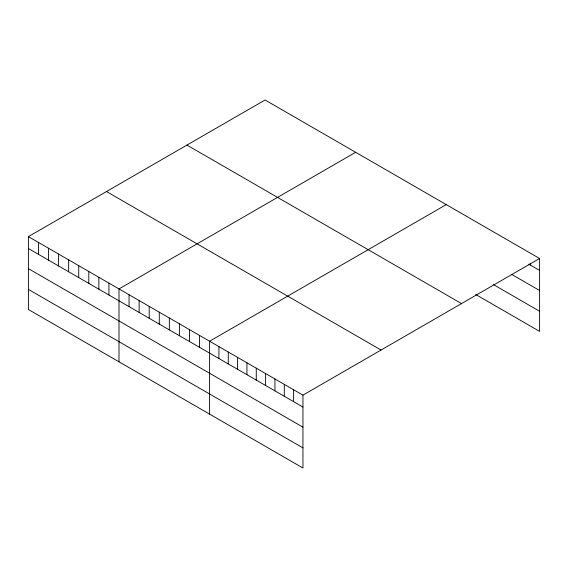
<?xml version="1.0" encoding="UTF-8"?>
<svg xmlns="http://www.w3.org/2000/svg" width="568" height="568" viewBox="0 0 568 568"><rect width="100%" height="100%" fill="white"/><g stroke="black" fill="none" stroke-linecap="round" stroke-linejoin="round"><path stroke-width="0.85" d="M28.4 236.622L302.943 395.129L302.943 468.011L28.4 309.503L28.4 236.622L265.057 99.989L539.6 258.497L539.6 331.378L475.693 294.48M355.653 152.295L118.996 288.927L118.996 361.809M446.256 204.601L209.599 341.233L209.599 414.122M302.943 395.129L539.6 258.497M528.829 264.177L539.6 270.396M511.598 274.351L539.6 290.518M493.649 284.724L539.6 311.257M186.957 145.081L461.5 303.582M106.5 191.537L381.043 350.037M28.4 248.521L302.943 407.029M28.4 268.65L302.943 427.15M28.4 289.382L302.943 447.889M530.264 263.303L530.264 265.007M293.606 389.74L293.606 401.64M284.277 384.351L284.277 396.251M274.94 378.962L274.94 390.862M265.604 373.574L265.604 385.473M256.267 368.185L256.267 380.084M246.938 362.796L246.938 374.695M237.601 357.407L237.601 369.306M228.265 352.018L228.265 363.918M218.936 346.622L218.936 358.529M199.531 335.425L199.531 347.325M189.464 329.61L189.464 341.51M179.396 323.803L179.396 335.702M169.335 317.988L169.335 329.887M159.267 312.18L159.267 324.079M149.199 306.365L149.199 318.265M139.132 300.55L139.132 312.457M129.064 294.742L129.064 306.642M108.935 283.12L108.935 295.019M98.867 277.305L98.867 289.204M88.8 271.497L88.8 283.396M78.732 265.682L78.732 277.582M68.664 259.867L68.664 271.774M58.596 254.059L58.596 265.959M48.536 248.244L48.536 260.144M38.468 242.437L38.468 254.336"/></g></svg>
